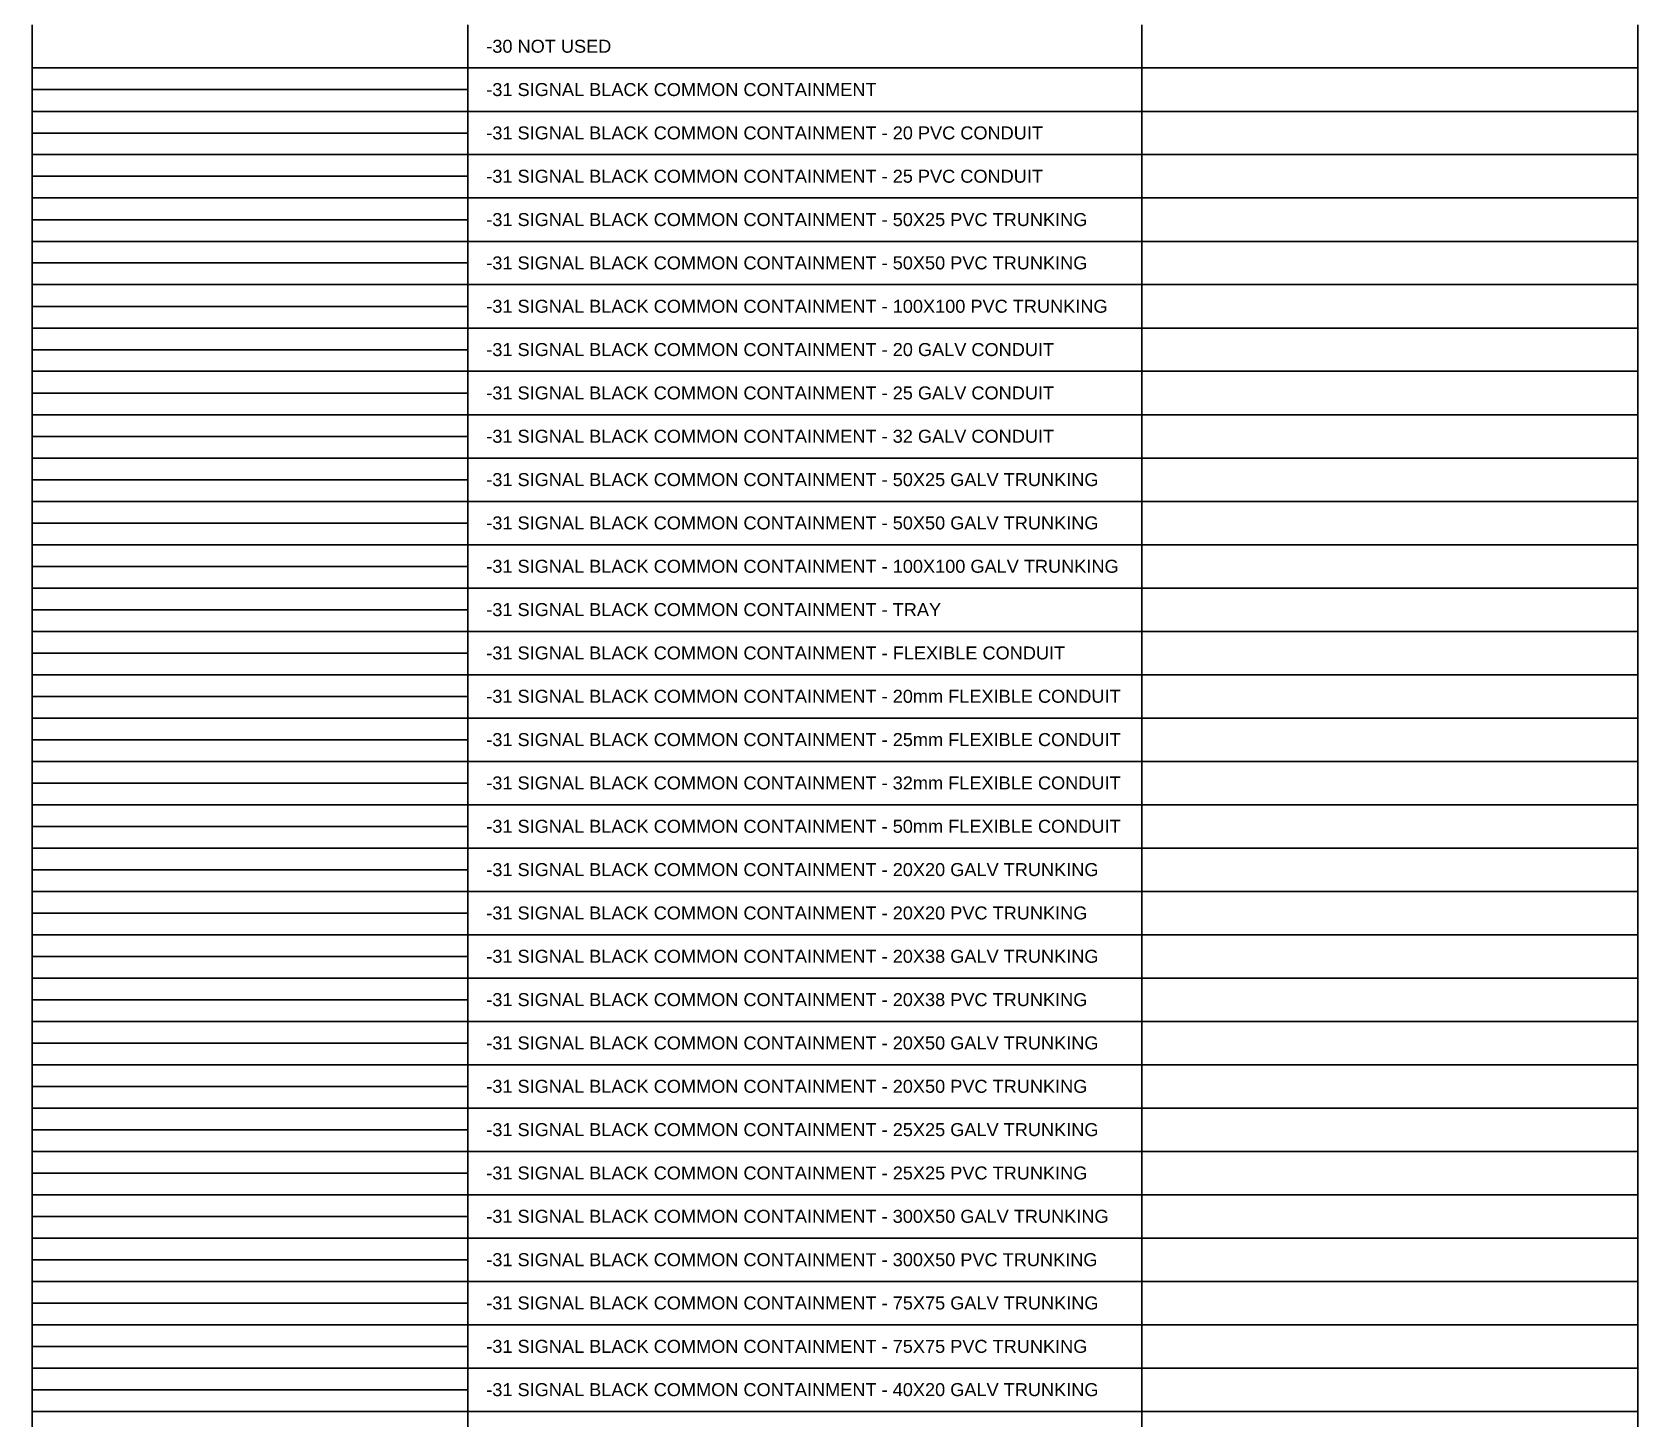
# Model space of a CAD drawing. Header units: millimetres. Extents: x 0 to 21838947, y -10538 to 10000000.
# Drawn here: x 21617026.4 to 21617397.1, y 368175.3 to 368495.4 of the extents above; entities that cross this region are included whole.
import ezdxf

# ---------------------------------------------------------------- set-up
doc = ezdxf.new("R2010")
doc.units = ezdxf.units.MM
for name, color, linetype, lineweight in [('-00', 7, 'Continuous', 30), ('-31 SIGNAL BLACK COMMON CONTAINMENT', 7, 'Continuous', 30), ('-31 SIGNAL BLACK COMMON CONTAINMENT - 100X100 GALV TRUNKING', 7, 'GALV100X100TRUNKING', 30), ('-31 SIGNAL BLACK COMMON CONTAINMENT - 100X100 PVC TRUNKING', 7, 'PVC100X100TRUNKING', 30), ('-31 SIGNAL BLACK COMMON CONTAINMENT - 20 GALV CONDUIT', 7, 'GALV20CONDUIT', 30), ('-31 SIGNAL BLACK COMMON CONTAINMENT - 20 PVC CONDUIT', 7, 'PVC20CONDUIT', 30), ('-31 SIGNAL BLACK COMMON CONTAINMENT - 20X20 GALV TRUNKING', 7, 'GALV20X20TRUNKING', 30), ('-31 SIGNAL BLACK COMMON CONTAINMENT - 20X20 PVC TRUNKING', 7, 'PVC20X20TRUNKING', 30), ('-31 SIGNAL BLACK COMMON CONTAINMENT - 20X38 GALV TRUNKING', 7, 'GALV20X38TRUNKING', 30), ('-31 SIGNAL BLACK COMMON CONTAINMENT - 20X38 PVC TRUNKING', 7, 'PVC20X38TRUNKING', 30), ('-31 SIGNAL BLACK COMMON CONTAINMENT - 20X50 GALV TRUNKING', 7, 'GALV20X50TRUNKING', 30), ('-31 SIGNAL BLACK COMMON CONTAINMENT - 20X50 PVC TRUNKING', 7, 'PVC20X50TRUNKING', 30), ('-31 SIGNAL BLACK COMMON CONTAINMENT - 25 GALV CONDUIT', 7, 'GALV25CONDUIT', 30), ('-31 SIGNAL BLACK COMMON CONTAINMENT - 25 PVC CONDUIT', 7, 'PCV25CONDUIT', 30), ('-31 SIGNAL BLACK COMMON CONTAINMENT - 25X25 GALV TRUNKING', 7, 'GALV25X25TRUNKING', 30), ('-31 SIGNAL BLACK COMMON CONTAINMENT - 25X25 PVC TRUNKING', 7, 'PVC25X25TRUNKING', 30), ('-31 SIGNAL BLACK COMMON CONTAINMENT - 25X50 GALV TRUNKING', 7, 'GALV25X50TRUNKING', 30), ('-31 SIGNAL BLACK COMMON CONTAINMENT - 300X50 GALV TRUNKING', 7, 'GALV300X50TRUNKING', 30), ('-31 SIGNAL BLACK COMMON CONTAINMENT - 300X50 PVC TRUNKING', 7, 'PVC300X50TRUNKING', 30), ('-31 SIGNAL BLACK COMMON CONTAINMENT - 32 GALV CONDUIT', 7, 'GALV32CONDUIT', 30), ('-31 SIGNAL BLACK COMMON CONTAINMENT - 40X20 GALV TRUNKING', 7, 'GALV40X20TRUNKING', 30), ('-31 SIGNAL BLACK COMMON CONTAINMENT - 50X50 GALV TRUNKING', 7, 'GALV50X50TRUNKING', 30), ('-31 SIGNAL BLACK COMMON CONTAINMENT - 50X50 PVC TRUNKING', 7, 'PVC50X50TRUNKING', 30), ('-31 SIGNAL BLACK COMMON CONTAINMENT - 75X75 GALV TRUNKING', 7, 'GALV75X75TRUNKING', 30), ('-31 SIGNAL BLACK COMMON CONTAINMENT - 75X75 PVC TRUNKING', 7, 'PVC75X75TRUNKING', 30), ('-31 SIGNAL BLACK COMMON CONTAINMENT - FLEXABLE CONDUIT', 7, 'FLEX', 30), ('-31 SIGNAL BLACK COMMON CONTAINMENT - FLEXABLE CONDUIT 20mm', 7, 'FLEX20', 30), ('-31 SIGNAL BLACK COMMON CONTAINMENT - FLEXABLE CONDUIT 25mm', 7, 'FLEX25', 30), ('-31 SIGNAL BLACK COMMON CONTAINMENT - FLEXABLE CONDUIT 32mm', 7, 'FLEX32', 30), ('-31 SIGNAL BLACK COMMON CONTAINMENT - FLEXABLE CONDUIT 50mm', 7, 'FLEX50', 30), ('-31 SIGNAL BLACK COMMON CONTAINMENT - TRAY', 7, 'TRAY', 30)]:
    doc.layers.add(name, color=color, linetype=linetype, lineweight=lineweight)
doc.styles.add('1-20', font='ARIAL.TTF', dxfattribs={"height": 50})
doc.styles.add('ARIAL', font='ARIAL.TTF')
doc.linetypes.add('FLEX', pattern='A,720,-135,["F L E X",ARIAL,S=60,R=0,X=-78,Y=-30],-300', length=1155)
doc.linetypes.add('FLEX20', pattern='A,720,-135,["FLEX 20",ARIAL,S=60,R=0,X=-78,Y=-30],-300', length=1155)
doc.linetypes.add('FLEX25', pattern='A,720,-135,["FLEX 25",ARIAL,S=60,R=0,X=-78,Y=-30],-300', length=1155)
doc.linetypes.add('FLEX32', pattern='A,720,-135,["FLEX 32",ARIAL,S=60,R=0,X=-78,Y=-30],-300', length=1155)
doc.linetypes.add('FLEX50', pattern='A,720,-135,["FLEX 50",ARIAL,S=60,R=0,X=-78,Y=-30],-300', length=1155)
doc.linetypes.add('GALV100X100TRUNKING', pattern='A,720,-135,["G 1 0 0 T",ARIAL,S=60,R=0,X=-78,Y=-30],-300', length=1155)
doc.linetypes.add('GALV20CONDUIT', pattern='A,720,-100,["G 2 0 C",ARIAL,S=60,R=0,X=-54,Y=-30],-250', length=1070)
doc.linetypes.add('GALV20X20TRUNKING', pattern='A,720,-100,["G 2 0 T",ARIAL,S=60,R=0,X=-54,Y=-30],-250', length=1070)
doc.linetypes.add('GALV20X38TRUNKING', pattern='A,720,-100,["G 3 8 T",ARIAL,S=60,R=0,X=-54,Y=-30],-250', length=1070)
doc.linetypes.add('GALV20X50TRUNKING', pattern='A,720,-100,["G20x50T",ARIAL,S=60,R=0,X=-54,Y=-30],-320', length=1140)
doc.linetypes.add('GALV25CONDUIT', pattern='A,720,-100,["G 2 5 C",ARIAL,S=60,R=0,X=-54,Y=-30],-250', length=1070)
doc.linetypes.add('GALV25X25TRUNKING', pattern='A,720,-100,["G 2 5 T",ARIAL,S=60,R=0,X=-54,Y=-30],-250', length=1070)
doc.linetypes.add('GALV25X50TRUNKING', pattern='A,720,-100,["G50x25T",ARIAL,S=60,R=0,X=-54,Y=-30],-320', length=1140)
doc.linetypes.add('GALV300X50TRUNKING', pattern='A,720,-135,["G300x50",ARIAL,S=60,R=0,X=-78,Y=-30],-320', length=1175)
doc.linetypes.add('GALV32CONDUIT', pattern='A,720,-100,["G 3 2 C",ARIAL,S=60,R=0,X=-54,Y=-30],-250', length=1070)
doc.linetypes.add('GALV40X20TRUNKING', pattern='A,720,-100,["G40X20T",ARIAL,S=60,R=0,X=-54,Y=-30],-320', length=1140)
doc.linetypes.add('GALV50X50TRUNKING', pattern='A,720,-100,["G 5 0 T",ARIAL,S=60,R=0,X=-54,Y=-30],-250', length=1070)
doc.linetypes.add('GALV75X75TRUNKING', pattern='A,720,-100,["G 7 5 T",ARIAL,S=60,R=0,X=-54,Y=-30],-250', length=1070)
doc.linetypes.add('PCV25CONDUIT', pattern='A,720,-100,["P 2 5 C",ARIAL,S=60,R=0,X=-54,Y=-30],-250', length=1070)
doc.linetypes.add('PVC100X100TRUNKING', pattern='A,720,-135,["P 1 0 0 T",ARIAL,S=60,R=0,X=-78,Y=-30],-300', length=1155)
doc.linetypes.add('PVC20CONDUIT', pattern='A,720,-100,["P 2 0 C",ARIAL,S=60,R=0,X=-54,Y=-30],-250', length=1070)
doc.linetypes.add('PVC20X20TRUNKING', pattern='A,720,-100,["P 2 0 T",ARIAL,S=60,R=0,X=-54,Y=-30],-250', length=1070)
doc.linetypes.add('PVC20X38TRUNKING', pattern='A,720,-100,["P 3 8 T",ARIAL,S=60,R=0,X=-54,Y=-30],-250', length=1070)
doc.linetypes.add('PVC20X50TRUNKING', pattern='A,720,-100,["P20x50T",ARIAL,S=60,R=0,X=-54,Y=-30],-320', length=1140)
doc.linetypes.add('PVC25X25TRUNKING', pattern='A,720,-100,["P 2 5 T",ARIAL,S=60,R=0,X=-54,Y=-30],-250', length=1070)
doc.linetypes.add('PVC300X50TRUNKING', pattern='A,720,-135,["P300x50",ARIAL,S=60,R=0,X=-78,Y=-30],-320', length=1175)
doc.linetypes.add('PVC50X50TRUNKING', pattern='A,720,-100,["P 5 0 T",ARIAL,S=60,R=0,X=-54,Y=-30],-250', length=1070)
doc.linetypes.add('PVC75X75TRUNKING', pattern='A,720,-100,["P 7 5 T",ARIAL,S=60,R=0,X=-54,Y=-30],-250', length=1070)
doc.linetypes.add('TRAY', pattern='A,720,-120,["T R A Y",ARIAL,S=60,R=0,X=-54,Y=-30],-250', length=1090)

# ---------------------------------------------------------------- blocks, each defined once
blk = doc.blocks.new('Layer Standards')
at = {"layer": '-00', "color": 251}
for p, q in [((772.46, 1182.58), (772.46, 1172.58)), ((873.05, 1182.58), (873.05, 1172.58)), ((1028.68, 1182.58), (1028.68, 1172.58)), ((1143.19, 1182.58), (1143.19, 1172.58)), ((772.46, 1172.58), (772.46, 1162.57)), ((873.05, 1172.58), (1028.68, 1172.58)), ((873.05, 1172.58), (873.05, 1162.57)), ((1028.68, 1172.58), (1143.19, 1172.58)), ((1028.68, 1172.58), (1028.68, 1162.57)), ((1143.19, 1172.58), (1143.19, 1162.57)), ((772.46, 1162.57), (772.46, 1152.57)), ((873.05, 1162.57), (1028.68, 1162.57)), ((873.05, 1162.57), (873.05, 1152.57)), ((1028.68, 1162.57), (1143.19, 1162.57)), ((1028.68, 1162.57), (1028.68, 1152.57)), ((1143.19, 1162.57), (1143.19, 1152.57)), ((772.46, 1152.57), (772.46, 1142.57)), ((873.05, 1152.57), (1028.68, 1152.57)), ((873.05, 1152.57), (873.05, 1142.57)), ((1028.68, 1152.57), (1143.19, 1152.57)), ((1028.68, 1152.57), (1028.68, 1142.57)), ((1143.19, 1152.57), (1143.19, 1142.57)), ((772.46, 1142.57), (772.46, 1132.56)), ((873.05, 1142.57), (1028.68, 1142.57)), ((873.05, 1142.57), (873.05, 1132.56)), ((1028.68, 1142.57), (1143.19, 1142.57)), ((1028.68, 1142.57), (1028.68, 1132.56)), ((1143.19, 1142.57), (1143.19, 1132.56)), ((772.46, 1132.56), (772.46, 1122.56)), ((873.05, 1132.56), (1028.68, 1132.56)), ((873.05, 1132.56), (873.05, 1122.56)), ((1028.68, 1132.56), (1143.19, 1132.56)), ((1028.68, 1132.56), (1028.68, 1122.56)), ((1143.19, 1132.56), (1143.19, 1122.56)), ((772.46, 1122.56), (772.46, 1112.55)), ((873.05, 1122.56), (1028.68, 1122.56)), ((873.05, 1122.56), (873.05, 1112.55)), ((1028.68, 1122.56), (1143.19, 1122.56)), ((1028.68, 1122.56), (1028.68, 1112.55)), ((1143.19, 1122.56), (1143.19, 1112.55)), ((772.46, 1112.55), (772.46, 1102.55)), ((873.05, 1112.55), (1028.68, 1112.55)), ((873.05, 1112.55), (873.05, 1102.55)), ((1028.68, 1112.55), (1143.19, 1112.55)), ((1028.68, 1112.55), (1028.68, 1102.55)), ((1143.19, 1112.55), (1143.19, 1102.55)), ((772.46, 1102.55), (772.46, 1092.54)), ((873.05, 1102.55), (1028.68, 1102.55)), ((873.05, 1102.55), (873.05, 1092.54)), ((1028.68, 1102.55), (1143.19, 1102.55)), ((1028.68, 1102.55), (1028.68, 1092.54)), ((1143.19, 1102.55), (1143.19, 1092.54)), ((772.46, 1092.54), (772.46, 1082.54)), ((873.05, 1092.54), (1028.68, 1092.54)), ((873.05, 1092.54), (873.05, 1082.54)), ((1028.68, 1092.54), (1143.19, 1092.54)), ((1028.68, 1092.54), (1028.68, 1082.54)), ((1143.19, 1092.54), (1143.19, 1082.54)), ((772.46, 1082.54), (772.46, 1072.53)), ((873.05, 1082.54), (1028.68, 1082.54)), ((873.05, 1082.54), (873.05, 1072.53)), ((1028.68, 1082.54), (1143.19, 1082.54)), ((1028.68, 1082.54), (1028.68, 1072.53)), ((1143.19, 1082.54), (1143.19, 1072.53)), ((772.46, 1072.53), (772.46, 1062.53)), ((873.05, 1072.53), (1028.68, 1072.53)), ((873.05, 1072.53), (873.05, 1062.53)), ((1028.68, 1072.53), (1143.19, 1072.53)), ((1028.68, 1072.53), (1028.68, 1062.53)), ((1143.19, 1072.53), (1143.19, 1062.53)), ((772.46, 1062.53), (772.46, 1052.52)), ((873.05, 1062.53), (1028.68, 1062.53)), ((873.05, 1062.53), (873.05, 1052.52)), ((1028.68, 1062.53), (1143.19, 1062.53)), ((1028.68, 1062.53), (1028.68, 1052.52)), ((1143.19, 1062.53), (1143.19, 1052.52)), ((772.46, 1052.52), (772.46, 1042.52)), ((873.05, 1052.52), (1028.68, 1052.52)), ((873.05, 1052.52), (873.05, 1042.52)), ((1028.68, 1052.52), (1143.19, 1052.52)), ((1028.68, 1052.52), (1028.68, 1042.52)), ((1143.19, 1052.52), (1143.19, 1042.52)), ((772.46, 1042.52), (772.46, 1032.51)), ((873.05, 1042.52), (1028.68, 1042.52)), ((873.05, 1042.52), (873.05, 1032.51)), ((1028.68, 1042.52), (1143.19, 1042.52)), ((1028.68, 1042.52), (1028.68, 1032.51)), ((1143.19, 1042.52), (1143.19, 1032.51)), ((772.46, 1032.51), (772.46, 1022.51)), ((873.05, 1032.51), (1028.68, 1032.51)), ((873.05, 1032.51), (873.05, 1022.51)), ((1028.68, 1032.51), (1143.19, 1032.51)), ((1028.68, 1032.51), (1028.68, 1022.51)), ((1143.19, 1032.51), (1143.19, 1022.51)), ((772.46, 1022.51), (772.46, 1012.5)), ((873.05, 1022.51), (1028.68, 1022.51)), ((873.05, 1022.51), (873.05, 1012.5)), ((1028.68, 1022.51), (1143.19, 1022.51)), ((1028.68, 1022.51), (1028.68, 1012.5)), ((1143.19, 1022.51), (1143.19, 1012.5)), ((772.46, 1012.5), (772.46, 1002.5)), ((873.05, 1012.5), (1028.68, 1012.5)), ((873.05, 1012.5), (873.05, 1002.5)), ((1028.68, 1012.5), (1143.19, 1012.5)), ((1028.68, 1012.5), (1028.68, 1002.5)), ((1143.19, 1012.5), (1143.19, 1002.5)), ((772.46, 1002.5), (772.46, 992.49)), ((873.05, 1002.5), (1028.68, 1002.5)), ((873.05, 1002.5), (873.05, 992.49)), ((1028.68, 1002.5), (1143.19, 1002.5)), ((1028.68, 1002.5), (1028.68, 992.49)), ((1143.19, 1002.5), (1143.19, 992.49)), ((772.46, 992.49), (772.46, 982.49)), ((873.05, 992.49), (1028.68, 992.49)), ((873.05, 992.49), (873.05, 982.49)), ((1028.68, 992.49), (1143.19, 992.49)), ((1028.68, 992.49), (1028.68, 982.49)), ((1143.19, 992.49), (1143.19, 982.49)), ((772.46, 982.49), (772.46, 972.48)), ((873.05, 982.49), (1028.68, 982.49)), ((873.05, 982.49), (873.05, 972.48)), ((1028.68, 982.49), (1143.19, 982.49)), ((1028.68, 982.49), (1028.68, 972.48)), ((1143.19, 982.49), (1143.19, 972.48)), ((772.46, 972.48), (772.46, 962.48)), ((873.05, 972.48), (1028.68, 972.48)), ((873.05, 972.48), (873.05, 962.48)), ((1028.68, 972.48), (1143.19, 972.48)), ((1028.68, 972.48), (1028.68, 962.48)), ((1143.19, 972.48), (1143.19, 962.48)), ((772.46, 962.48), (772.46, 952.47)), ((873.05, 962.48), (1028.68, 962.48)), ((873.05, 962.48), (873.05, 952.47)), ((1028.68, 962.48), (1143.19, 962.48)), ((1028.68, 962.48), (1028.68, 952.47)), ((1143.19, 962.48), (1143.19, 952.47)), ((772.46, 952.47), (772.46, 942.47)), ((873.05, 952.47), (1028.68, 952.47)), ((873.05, 952.47), (873.05, 942.47)), ((1028.68, 952.47), (1143.19, 952.47)), ((1028.68, 952.47), (1028.68, 942.47)), ((1143.19, 952.47), (1143.19, 942.47)), ((772.46, 942.47), (772.46, 932.46)), ((873.05, 942.47), (1028.68, 942.47)), ((873.05, 942.47), (873.05, 932.46)), ((1028.68, 942.47), (1143.19, 942.47)), ((1028.68, 942.47), (1028.68, 932.46)), ((1143.19, 942.47), (1143.19, 932.46)), ((772.46, 932.46), (772.46, 922.46)), ((873.05, 932.46), (1028.68, 932.46)), ((873.05, 932.46), (873.05, 922.46)), ((1028.68, 932.46), (1143.19, 932.46)), ((1028.68, 932.46), (1028.68, 922.46)), ((1143.19, 932.46), (1143.19, 922.46)), ((772.46, 922.46), (772.46, 912.45)), ((873.05, 922.46), (1028.68, 922.46)), ((873.05, 922.46), (873.05, 912.45)), ((1028.68, 922.46), (1143.19, 922.46)), ((1028.68, 922.46), (1028.68, 912.45)), ((1143.19, 922.46), (1143.19, 912.45)), ((772.46, 912.45), (772.46, 902.45)), ((873.05, 912.45), (1028.68, 912.45)), ((873.05, 912.45), (873.05, 902.45)), ((1028.68, 912.45), (1143.19, 912.45)), ((1028.68, 912.45), (1028.68, 902.45)), ((1143.19, 912.45), (1143.19, 902.45)), ((772.46, 902.45), (772.46, 892.44)), ((873.05, 902.45), (1028.68, 902.45)), ((873.05, 902.45), (873.05, 892.44)), ((1028.68, 902.45), (1143.19, 902.45)), ((1028.68, 902.45), (1028.68, 892.44)), ((1143.19, 902.45), (1143.19, 892.44)), ((772.46, 892.44), (772.46, 882.44)), ((873.05, 892.44), (1028.68, 892.44)), ((873.05, 892.44), (873.05, 882.44)), ((1028.68, 892.44), (1143.19, 892.44)), ((1028.68, 892.44), (1028.68, 882.44)), ((1143.19, 892.44), (1143.19, 882.44)), ((772.46, 882.44), (772.46, 872.43)), ((873.05, 882.44), (1028.68, 882.44)), ((873.05, 882.44), (873.05, 872.43)), ((1028.68, 882.44), (1143.19, 882.44)), ((1028.68, 882.44), (1028.68, 872.43)), ((1143.19, 882.44), (1143.19, 872.43)), ((772.46, 872.43), (772.46, 862.43)), ((873.05, 872.43), (1028.68, 872.43)), ((873.05, 872.43), (873.05, 862.43)), ((1028.68, 872.43), (1143.19, 872.43)), ((1028.68, 872.43), (1028.68, 862.43)), ((1143.19, 872.43), (1143.19, 862.43)), ((772.46, 862.43), (772.46, 852.42)), ((873.05, 862.43), (1028.68, 862.43)), ((873.05, 862.43), (873.05, 852.42)), ((1028.68, 862.43), (1143.19, 862.43)), ((1028.68, 862.43), (1028.68, 852.42)), ((1143.19, 862.43), (1143.19, 852.42))]:
    blk.add_line(p, q, dxfattribs=at)
at = {"layer": '-00', "color": 251, "ltscale": 0.05}
for p, q in [((772.46, 1172.58), (873.05, 1172.58)), ((772.46, 1162.57), (873.05, 1162.57)), ((772.46, 1152.57), (873.05, 1152.57)), ((772.46, 1142.57), (873.05, 1142.57)), ((772.46, 1132.56), (873.05, 1132.56)), ((772.46, 1122.56), (873.05, 1122.56)), ((772.46, 1112.55), (873.05, 1112.55)), ((772.46, 1102.55), (873.05, 1102.55)), ((772.46, 1092.54), (873.05, 1092.54)), ((772.46, 1082.54), (873.05, 1082.54)), ((772.46, 1072.53), (873.05, 1072.53)), ((772.46, 1062.53), (873.05, 1062.53)), ((772.46, 1052.52), (873.05, 1052.52)), ((772.46, 1042.52), (873.05, 1042.52)), ((772.46, 1032.51), (873.05, 1032.51)), ((772.46, 1022.51), (873.05, 1022.51)), ((772.46, 1012.5), (873.05, 1012.5)), ((772.46, 1002.5), (873.05, 1002.5)), ((772.46, 992.49), (873.05, 992.49)), ((772.46, 982.49), (873.05, 982.49)), ((772.46, 972.48), (873.05, 972.48)), ((772.46, 962.48), (873.05, 962.48)), ((772.46, 952.47), (873.05, 952.47)), ((772.46, 942.47), (873.05, 942.47)), ((772.46, 932.46), (873.05, 932.46)), ((772.46, 922.46), (873.05, 922.46)), ((772.46, 912.45), (873.05, 912.45)), ((772.46, 902.45), (873.05, 902.45)), ((772.46, 892.44), (873.05, 892.44)), ((772.46, 882.44), (873.05, 882.44)), ((772.46, 872.43), (873.05, 872.43)), ((772.46, 862.43), (873.05, 862.43))]:
    blk.add_line(p, q, dxfattribs=at)
at = {"layer": '-31 SIGNAL BLACK COMMON CONTAINMENT', "ltscale": 0.05}
blk.add_lwpolyline([(772.46, 1167.58), (873.05, 1167.58)], dxfattribs=at)
at = {"layer": '-31 SIGNAL BLACK COMMON CONTAINMENT - 100X100 GALV TRUNKING', "ltscale": 0.05}
blk.add_lwpolyline([(772.46, 1057.52), (873.05, 1057.52)], dxfattribs=at)
at = {"layer": '-31 SIGNAL BLACK COMMON CONTAINMENT - 100X100 PVC TRUNKING', "ltscale": 0.05}
blk.add_lwpolyline([(772.46, 1117.55), (873.05, 1117.55)], dxfattribs=at)
at = {"layer": '-31 SIGNAL BLACK COMMON CONTAINMENT - 20 GALV CONDUIT', "ltscale": 0.05}
blk.add_lwpolyline([(772.46, 1107.55), (873.05, 1107.55)], dxfattribs=at)
at = {"layer": '-31 SIGNAL BLACK COMMON CONTAINMENT - 20 PVC CONDUIT', "ltscale": 0.05}
blk.add_lwpolyline([(772.46, 1157.57), (873.05, 1157.57)], dxfattribs=at)
at = {"layer": '-31 SIGNAL BLACK COMMON CONTAINMENT - 20X20 GALV TRUNKING', "ltscale": 0.05}
blk.add_lwpolyline([(772.46, 987.49), (873.05, 987.49)], dxfattribs=at)
at = {"layer": '-31 SIGNAL BLACK COMMON CONTAINMENT - 20X20 PVC TRUNKING', "linetype": 'FLEX', "ltscale": 0.05}
blk.add_lwpolyline([(772.46, 977.48), (873.05, 977.48)], dxfattribs=at)
at = {"layer": '-31 SIGNAL BLACK COMMON CONTAINMENT - 20X38 GALV TRUNKING', "linetype": 'FLEX', "ltscale": 0.05}
blk.add_lwpolyline([(772.46, 967.48), (873.05, 967.48)], dxfattribs=at)
at = {"layer": '-31 SIGNAL BLACK COMMON CONTAINMENT - 20X38 PVC TRUNKING', "linetype": 'FLEX', "ltscale": 0.05}
blk.add_lwpolyline([(772.46, 957.47), (873.05, 957.47)], dxfattribs=at)
at = {"layer": '-31 SIGNAL BLACK COMMON CONTAINMENT - 20X50 GALV TRUNKING', "linetype": 'FLEX', "ltscale": 0.05}
blk.add_lwpolyline([(772.46, 947.47), (873.05, 947.47)], dxfattribs=at)
at = {"layer": '-31 SIGNAL BLACK COMMON CONTAINMENT - 20X50 PVC TRUNKING', "linetype": 'FLEX', "ltscale": 0.05}
blk.add_lwpolyline([(772.46, 937.46), (873.05, 937.46)], dxfattribs=at)
at = {"layer": '-31 SIGNAL BLACK COMMON CONTAINMENT - 25 GALV CONDUIT', "ltscale": 0.05}
blk.add_lwpolyline([(772.46, 1097.54), (873.05, 1097.54)], dxfattribs=at)
at = {"layer": '-31 SIGNAL BLACK COMMON CONTAINMENT - 25 PVC CONDUIT', "ltscale": 0.05}
blk.add_lwpolyline([(772.46, 1147.57), (873.05, 1147.57)], dxfattribs=at)
at = {"layer": '-31 SIGNAL BLACK COMMON CONTAINMENT - 25X25 GALV TRUNKING', "ltscale": 0.05}
blk.add_lwpolyline([(772.46, 927.46), (873.05, 927.46)], dxfattribs=at)
at = {"layer": '-31 SIGNAL BLACK COMMON CONTAINMENT - 25X25 PVC TRUNKING', "linetype": 'FLEX', "ltscale": 0.05}
blk.add_lwpolyline([(772.46, 917.45), (873.05, 917.45)], dxfattribs=at)
at = {"layer": '-31 SIGNAL BLACK COMMON CONTAINMENT - 25X50 GALV TRUNKING', "ltscale": 0.05}
for points in [[(772.46, 1137.56), (873.05, 1137.56)], [(772.46, 1077.53), (873.05, 1077.53)]]:
    blk.add_lwpolyline(points, dxfattribs=at)
at = {"layer": '-31 SIGNAL BLACK COMMON CONTAINMENT - 300X50 GALV TRUNKING', "linetype": 'FLEX', "ltscale": 0.05}
blk.add_lwpolyline([(772.46, 907.45), (873.05, 907.45)], dxfattribs=at)
at = {"layer": '-31 SIGNAL BLACK COMMON CONTAINMENT - 300X50 PVC TRUNKING', "linetype": 'FLEX', "ltscale": 0.05}
blk.add_lwpolyline([(772.46, 897.44), (873.05, 897.44)], dxfattribs=at)
at = {"layer": '-31 SIGNAL BLACK COMMON CONTAINMENT - 32 GALV CONDUIT', "ltscale": 0.05}
blk.add_lwpolyline([(772.46, 1087.54), (873.05, 1087.54)], dxfattribs=at)
at = {"layer": '-31 SIGNAL BLACK COMMON CONTAINMENT - 40X20 GALV TRUNKING', "linetype": 'FLEX', "ltscale": 0.05}
blk.add_lwpolyline([(772.46, 867.43), (873.05, 867.43)], dxfattribs=at)
at = {"layer": '-31 SIGNAL BLACK COMMON CONTAINMENT - 50X50 GALV TRUNKING', "ltscale": 0.05}
blk.add_lwpolyline([(772.46, 1067.53), (873.05, 1067.53)], dxfattribs=at)
at = {"layer": '-31 SIGNAL BLACK COMMON CONTAINMENT - 50X50 PVC TRUNKING', "ltscale": 0.05}
blk.add_lwpolyline([(772.46, 1127.56), (873.05, 1127.56)], dxfattribs=at)
at = {"layer": '-31 SIGNAL BLACK COMMON CONTAINMENT - 75X75 GALV TRUNKING', "linetype": 'FLEX', "ltscale": 0.05}
blk.add_lwpolyline([(772.46, 887.44), (873.05, 887.44)], dxfattribs=at)
at = {"layer": '-31 SIGNAL BLACK COMMON CONTAINMENT - 75X75 PVC TRUNKING', "linetype": 'FLEX', "ltscale": 0.05}
blk.add_lwpolyline([(772.46, 877.43), (873.05, 877.43)], dxfattribs=at)
at = {"layer": '-31 SIGNAL BLACK COMMON CONTAINMENT - FLEXABLE CONDUIT', "linetype": 'FLEX', "ltscale": 0.05}
blk.add_lwpolyline([(772.46, 1037.51), (873.05, 1037.51)], dxfattribs=at)
at = {"layer": '-31 SIGNAL BLACK COMMON CONTAINMENT - FLEXABLE CONDUIT 20mm', "linetype": 'FLEX', "ltscale": 0.05}
blk.add_lwpolyline([(772.46, 1027.51), (873.05, 1027.51)], dxfattribs=at)
at = {"layer": '-31 SIGNAL BLACK COMMON CONTAINMENT - FLEXABLE CONDUIT 25mm', "linetype": 'FLEX', "ltscale": 0.05}
blk.add_lwpolyline([(772.46, 1017.5), (873.05, 1017.5)], dxfattribs=at)
at = {"layer": '-31 SIGNAL BLACK COMMON CONTAINMENT - FLEXABLE CONDUIT 32mm', "linetype": 'FLEX', "ltscale": 0.05}
blk.add_lwpolyline([(772.46, 1007.5), (873.05, 1007.5)], dxfattribs=at)
at = {"layer": '-31 SIGNAL BLACK COMMON CONTAINMENT - FLEXABLE CONDUIT 50mm', "linetype": 'FLEX', "ltscale": 0.05}
blk.add_lwpolyline([(772.46, 997.49), (873.05, 997.49)], dxfattribs=at)
at = {"layer": '-31 SIGNAL BLACK COMMON CONTAINMENT - TRAY', "ltscale": 0.05}
blk.add_lwpolyline([(772.46, 1047.52), (873.05, 1047.52)], dxfattribs=at)
at = {"layer": '-00', "color": 251, "char_height": 3, "width": 155.5332, "attachment_point": 4, "style": '1-20'}
for s, insert in [('-30 NOT USED', (877.31, 1177.58)), ('-31 SIGNAL BLACK COMMON CONTAINMENT', (877.31, 1167.58)), ('-31 SIGNAL BLACK COMMON CONTAINMENT - 20 PVC CONDUIT', (877.31, 1157.57)), ('-31 SIGNAL BLACK COMMON CONTAINMENT - 25 PVC CONDUIT', (877.31, 1147.57)), ('-31 SIGNAL BLACK COMMON CONTAINMENT - 50X25 PVC TRUNKING', (877.31, 1137.56)), ('-31 SIGNAL BLACK COMMON CONTAINMENT - 50X50 PVC TRUNKING', (877.31, 1127.56)), ('-31 SIGNAL BLACK COMMON CONTAINMENT - 100X100 PVC TRUNKING', (877.31, 1117.55)), ('-31 SIGNAL BLACK COMMON CONTAINMENT - 20 GALV CONDUIT', (877.31, 1107.55)), ('-31 SIGNAL BLACK COMMON CONTAINMENT - 25 GALV CONDUIT', (877.31, 1097.54)), ('-31 SIGNAL BLACK COMMON CONTAINMENT - 32 GALV CONDUIT', (877.31, 1087.54)), ('-31 SIGNAL BLACK COMMON CONTAINMENT - 50X25 GALV TRUNKING', (877.31, 1077.53)), ('-31 SIGNAL BLACK COMMON CONTAINMENT - 50X50 GALV TRUNKING', (877.31, 1067.53)), ('-31 SIGNAL BLACK COMMON CONTAINMENT - 100X100 GALV TRUNKING', (877.31, 1057.52)), ('-31 SIGNAL BLACK COMMON CONTAINMENT - TRAY', (877.31, 1047.52)), ('-31 SIGNAL BLACK COMMON CONTAINMENT - FLEXIBLE CONDUIT', (877.31, 1037.51)), ('-31 SIGNAL BLACK COMMON CONTAINMENT - 20mm FLEXIBLE CONDUIT', (877.31, 1027.51)), ('-31 SIGNAL BLACK COMMON CONTAINMENT - 25mm FLEXIBLE CONDUIT', (877.31, 1017.5)), ('-31 SIGNAL BLACK COMMON CONTAINMENT - 32mm FLEXIBLE CONDUIT', (877.31, 1007.5)), ('-31 SIGNAL BLACK COMMON CONTAINMENT - 50mm FLEXIBLE CONDUIT', (877.31, 997.49)), ('-31 SIGNAL BLACK COMMON CONTAINMENT - 20X20 GALV TRUNKING', (877.31, 987.49)), ('-31 SIGNAL BLACK COMMON CONTAINMENT - 20X20 PVC TRUNKING', (877.31, 977.48)), ('-31 SIGNAL BLACK COMMON CONTAINMENT - 20X38 GALV TRUNKING', (877.31, 967.48)), ('-31 SIGNAL BLACK COMMON CONTAINMENT - 20X38 PVC TRUNKING', (877.31, 957.47)), ('-31 SIGNAL BLACK COMMON CONTAINMENT - 20X50 GALV TRUNKING', (877.31, 947.47)), ('-31 SIGNAL BLACK COMMON CONTAINMENT - 20X50 PVC TRUNKING', (877.31, 937.46)), ('-31 SIGNAL BLACK COMMON CONTAINMENT - 25X25 GALV TRUNKING', (877.31, 927.46)), ('-31 SIGNAL BLACK COMMON CONTAINMENT - 25X25 PVC TRUNKING', (877.31, 917.45)), ('-31 SIGNAL BLACK COMMON CONTAINMENT - 300X50 GALV TRUNKING', (877.31, 907.45)), ('-31 SIGNAL BLACK COMMON CONTAINMENT - 300X50 PVC TRUNKING', (877.31, 897.44)), ('-31 SIGNAL BLACK COMMON CONTAINMENT - 75X75 GALV TRUNKING', (877.31, 887.44)), ('-31 SIGNAL BLACK COMMON CONTAINMENT - 75X75 PVC TRUNKING', (877.31, 877.43)), ('-31 SIGNAL BLACK COMMON CONTAINMENT - 40X20 GALV TRUNKING', (877.31, 867.43))]:
    blk.add_mtext(s, dxfattribs=dict(at, insert=insert))

msp = doc.modelspace()

# ---------------------------------------------------------------- block references
at = {"layer": '-00'}
msp.add_blockref('Layer Standards', (21616253.93, 367314.58), dxfattribs=at)

doc.saveas('drawing.dxf')
